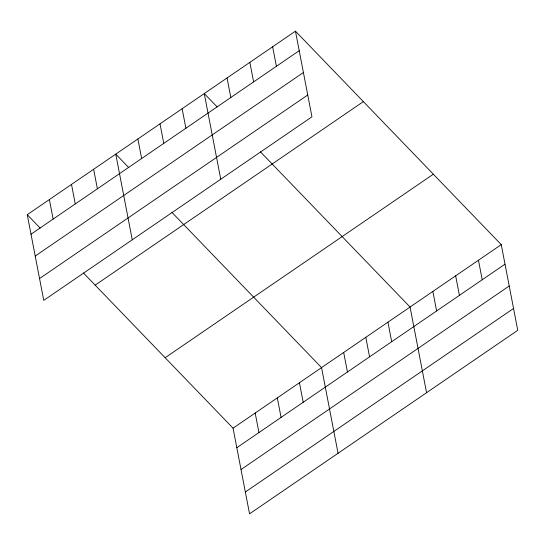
<?xml version="1.0" encoding="UTF-8"?>
<svg xmlns="http://www.w3.org/2000/svg" width="545" height="545" viewBox="0 0 545 545"><rect width="100%" height="100%" fill="white"/><g stroke="black" fill="none" stroke-linecap="round" stroke-linejoin="round"><path stroke-width="0.82" d="M295.451 31.16L311.944 116.828L43.75 300.363L27.25 214.696L295.451 31.16L501.25 244.637L517.75 330.304L249.549 513.84L233.056 428.172L83.453 272.997M31.011 234.221L299.212 50.692M35.214 256.048L303.415 72.519M39.547 278.536L307.741 95.007M95.164 285.144L363.365 101.608M165.142 357.724L433.336 174.189M233.056 428.172L501.25 244.637M236.816 447.697L505.011 264.161M241.019 469.524L509.214 285.989M245.345 492.012L513.547 308.477M217.142 106.922L204.259 93.563L220.759 179.23M260.469 151.864L410.065 307.039L426.565 392.707M128.634 167.492L115.758 154.126L132.251 239.793M171.961 212.427L321.557 367.603L338.057 453.27M27.25 214.696L40.132 228.055M478.456 260.238L482.216 279.762M455.661 275.838L459.421 295.363M432.859 291.439L436.62 310.963M387.938 322.184L391.698 341.708M365.811 337.321L369.571 356.846M343.684 352.465L347.444 371.99M272.65 46.761L276.41 66.292M249.855 62.362L253.616 81.886M299.43 382.747L303.19 402.271M227.061 77.962L230.821 97.487M277.31 397.884L281.07 417.416M255.183 413.028L258.943 432.553M182.132 108.707L185.893 128.232M160.012 123.844L163.766 143.369M137.885 138.989L141.645 158.513M93.631 169.27L97.392 188.795M71.504 184.414L75.264 203.939M49.377 199.552L53.138 219.076"/></g></svg>
